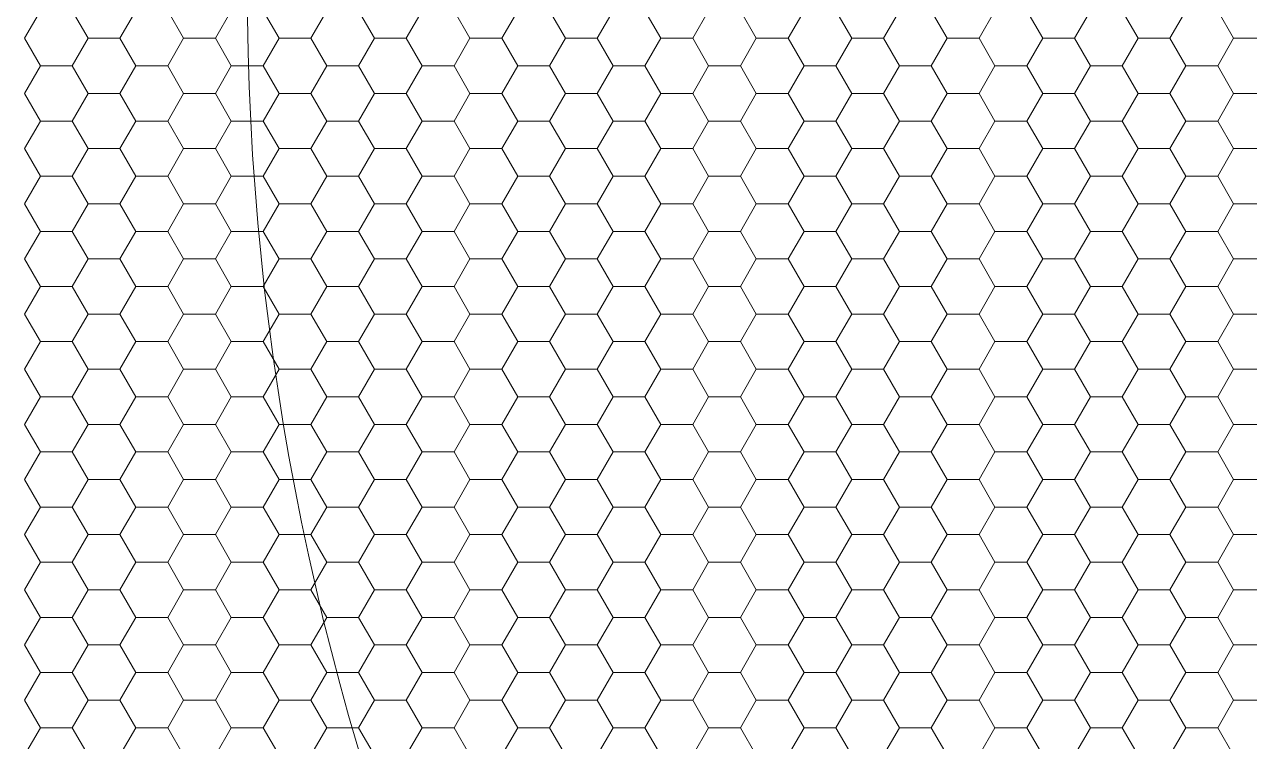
# Model space of a CAD drawing. Header units: inches. Extents: x 59 to 241, y -1 to 185.
# Drawn here: x 59 to 97.5, y 62.79 to 85.3 of the extents above; entities that cross this region are included whole.
import ezdxf

# ---------------------------------------------------------------- set-up
doc = ezdxf.new("R2010")
doc.units = ezdxf.units.IN
doc.header["$MEASUREMENT"] = 0
doc.layers.get('0').update_dxf_attribs({"lineweight": 0})

msp = doc.modelspace()

# ---------------------------------------------------------------- linework, layer by layer
at = {"color": 251, "linetype": 'Continuous', "lineweight": 0, "flags": 128}
for points in [[(62, 86.602), (61, 86.602), (60.5, 85.736), (61, 84.87), (62, 84.87), (62.5, 85.736)], [(65, 86.602), (64, 86.602), (63.5, 85.736), (64, 84.87), (65, 84.87), (65.5, 85.736)], [(68, 86.602), (67, 86.602), (66.5, 85.736), (67, 84.87), (68, 84.87), (68.5, 85.736)], [(71, 86.602), (70, 86.602), (69.5, 85.736), (70, 84.87), (71, 84.87), (71.5, 85.736)], [(74, 86.602), (73, 86.602), (72.5, 85.736), (73, 84.87), (74, 84.87), (74.5, 85.736)], [(77, 86.602), (76, 86.602), (75.5, 85.736), (76, 84.87), (77, 84.87), (77.5, 85.736)], [(80, 86.602), (79, 86.602), (78.5, 85.736), (79, 84.87), (80, 84.87), (80.5, 85.736)], [(83, 86.602), (82, 86.602), (81.5, 85.736), (82, 84.87), (83, 84.87), (83.5, 85.736)], [(86, 86.602), (85, 86.602), (84.5, 85.736), (85, 84.87), (86, 84.87), (86.5, 85.736)], [(89, 86.602), (88, 86.602), (87.5, 85.736), (88, 84.87), (89, 84.87), (89.5, 85.736)], [(92, 86.602), (91, 86.602), (90.5, 85.736), (91, 84.87), (92, 84.87), (92.5, 85.736)], [(95, 86.602), (94, 86.602), (93.5, 85.736), (94, 84.87), (95, 84.87), (95.5, 85.736)], [(98, 86.602), (97, 86.602), (96.5, 85.736), (97, 84.87), (98, 84.87), (98.5, 85.736)], [(60.5, 85.736), (59.5, 85.736), (59, 84.87), (59.5, 84.004), (60.5, 84.004), (61, 84.87)], [(63.5, 85.736), (62.5, 85.736), (62, 84.87), (62.5, 84.004), (63.5, 84.004), (64, 84.87)], [(66.5, 85.736), (65.5, 85.736), (65, 84.87), (65.5, 84.004), (66.5, 84.004), (67, 84.87)], [(69.5, 85.736), (68.5, 85.736), (68, 84.87), (68.5, 84.004), (69.5, 84.004), (70, 84.87)], [(72.5, 85.736), (71.5, 85.736), (71, 84.87), (71.5, 84.004), (72.5, 84.004), (73, 84.87)], [(75.5, 85.736), (74.5, 85.736), (74, 84.87), (74.5, 84.004), (75.5, 84.004), (76, 84.87)], [(78.5, 85.736), (77.5, 85.736), (77, 84.87), (77.5, 84.004), (78.5, 84.004), (79, 84.87)], [(81.5, 85.736), (80.5, 85.736), (80, 84.87), (80.5, 84.004), (81.5, 84.004), (82, 84.87)], [(84.5, 85.736), (83.5, 85.736), (83, 84.87), (83.5, 84.004), (84.5, 84.004), (85, 84.87)], [(87.5, 85.736), (86.5, 85.736), (86, 84.87), (86.5, 84.004), (87.5, 84.004), (88, 84.87)], [(90.5, 85.736), (89.5, 85.736), (89, 84.87), (89.5, 84.004), (90.5, 84.004), (91, 84.87)], [(93.5, 85.736), (92.5, 85.736), (92, 84.87), (92.5, 84.004), (93.5, 84.004), (94, 84.87)], [(96.5, 85.736), (95.5, 85.736), (95, 84.87), (95.5, 84.004), (96.5, 84.004), (97, 84.87)], [(62, 84.87), (61, 84.87), (60.5, 84.004), (61, 83.138), (62, 83.138), (62.5, 84.004)], [(65, 84.87), (64, 84.87), (63.5, 84.004), (64, 83.138), (65, 83.138), (65.5, 84.004)], [(68, 84.87), (67, 84.87), (66.5, 84.004), (67, 83.138), (68, 83.138), (68.5, 84.004)], [(71, 84.87), (70, 84.87), (69.5, 84.004), (70, 83.138), (71, 83.138), (71.5, 84.004)], [(74, 84.87), (73, 84.87), (72.5, 84.004), (73, 83.138), (74, 83.138), (74.5, 84.004)], [(77, 84.87), (76, 84.87), (75.5, 84.004), (76, 83.138), (77, 83.138), (77.5, 84.004)], [(80, 84.87), (79, 84.87), (78.5, 84.004), (79, 83.138), (80, 83.138), (80.5, 84.004)], [(83, 84.87), (82, 84.87), (81.5, 84.004), (82, 83.138), (83, 83.138), (83.5, 84.004)], [(86, 84.87), (85, 84.87), (84.5, 84.004), (85, 83.138), (86, 83.138), (86.5, 84.004)], [(89, 84.87), (88, 84.87), (87.5, 84.004), (88, 83.138), (89, 83.138), (89.5, 84.004)], [(92, 84.87), (91, 84.87), (90.5, 84.004), (91, 83.138), (92, 83.138), (92.5, 84.004)], [(95, 84.87), (94, 84.87), (93.5, 84.004), (94, 83.138), (95, 83.138), (95.5, 84.004)], [(98, 84.87), (97, 84.87), (96.5, 84.004), (97, 83.138), (98, 83.138), (98.5, 84.004)], [(60.5, 84.004), (59.5, 84.004), (59, 83.138), (59.5, 82.272), (60.5, 82.272), (61, 83.138)], [(63.5, 84.004), (62.5, 84.004), (62, 83.138), (62.5, 82.272), (63.5, 82.272), (64, 83.138)], [(66.5, 84.004), (65.5, 84.004), (65, 83.138), (65.5, 82.272), (66.5, 82.272), (67, 83.138)], [(69.5, 84.004), (68.5, 84.004), (68, 83.138), (68.5, 82.272), (69.5, 82.272), (70, 83.138)], [(72.5, 84.004), (71.5, 84.004), (71, 83.138), (71.5, 82.272), (72.5, 82.272), (73, 83.138)], [(75.5, 84.004), (74.5, 84.004), (74, 83.138), (74.5, 82.272), (75.5, 82.272), (76, 83.138)], [(78.5, 84.004), (77.5, 84.004), (77, 83.138), (77.5, 82.272), (78.5, 82.272), (79, 83.138)], [(81.5, 84.004), (80.5, 84.004), (80, 83.138), (80.5, 82.272), (81.5, 82.272), (82, 83.138)], [(84.5, 84.004), (83.5, 84.004), (83, 83.138), (83.5, 82.272), (84.5, 82.272), (85, 83.138)], [(87.5, 84.004), (86.5, 84.004), (86, 83.138), (86.5, 82.272), (87.5, 82.272), (88, 83.138)], [(90.5, 84.004), (89.5, 84.004), (89, 83.138), (89.5, 82.272), (90.5, 82.272), (91, 83.138)], [(93.5, 84.004), (92.5, 84.004), (92, 83.138), (92.5, 82.272), (93.5, 82.272), (94, 83.138)], [(96.5, 84.004), (95.5, 84.004), (95, 83.138), (95.5, 82.272), (96.5, 82.272), (97, 83.138)], [(62, 83.138), (61, 83.138), (60.5, 82.272), (61, 81.406), (62, 81.406), (62.5, 82.272)], [(65, 83.138), (64, 83.138), (63.5, 82.272), (64, 81.406), (65, 81.406), (65.5, 82.272)], [(68, 83.138), (67, 83.138), (66.5, 82.272), (67, 81.406), (68, 81.406), (68.5, 82.272)], [(71, 83.138), (70, 83.138), (69.5, 82.272), (70, 81.406), (71, 81.406), (71.5, 82.272)], [(74, 83.138), (73, 83.138), (72.5, 82.272), (73, 81.406), (74, 81.406), (74.5, 82.272)], [(77, 83.138), (76, 83.138), (75.5, 82.272), (76, 81.406), (77, 81.406), (77.5, 82.272)], [(80, 83.138), (79, 83.138), (78.5, 82.272), (79, 81.406), (80, 81.406), (80.5, 82.272)], [(83, 83.138), (82, 83.138), (81.5, 82.272), (82, 81.406), (83, 81.406), (83.5, 82.272)], [(86, 83.138), (85, 83.138), (84.5, 82.272), (85, 81.406), (86, 81.406), (86.5, 82.272)], [(89, 83.138), (88, 83.138), (87.5, 82.272), (88, 81.406), (89, 81.406), (89.5, 82.272)], [(92, 83.138), (91, 83.138), (90.5, 82.272), (91, 81.406), (92, 81.406), (92.5, 82.272)], [(95, 83.138), (94, 83.138), (93.5, 82.272), (94, 81.406), (95, 81.406), (95.5, 82.272)], [(98, 83.138), (97, 83.138), (96.5, 82.272), (97, 81.406), (98, 81.406), (98.5, 82.272)], [(60.5, 82.272), (59.5, 82.272), (59, 81.406), (59.5, 80.54), (60.5, 80.54), (61, 81.406)], [(63.5, 82.272), (62.5, 82.272), (62, 81.406), (62.5, 80.54), (63.5, 80.54), (64, 81.406)], [(66.5, 82.272), (65.5, 82.272), (65, 81.406), (65.5, 80.54), (66.5, 80.54), (67, 81.406)], [(69.5, 82.272), (68.5, 82.272), (68, 81.406), (68.5, 80.54), (69.5, 80.54), (70, 81.406)], [(72.5, 82.272), (71.5, 82.272), (71, 81.406), (71.5, 80.54), (72.5, 80.54), (73, 81.406)], [(75.5, 82.272), (74.5, 82.272), (74, 81.406), (74.5, 80.54), (75.5, 80.54), (76, 81.406)], [(78.5, 82.272), (77.5, 82.272), (77, 81.406), (77.5, 80.54), (78.5, 80.54), (79, 81.406)], [(81.5, 82.272), (80.5, 82.272), (80, 81.406), (80.5, 80.54), (81.5, 80.54), (82, 81.406)], [(84.5, 82.272), (83.5, 82.272), (83, 81.406), (83.5, 80.54), (84.5, 80.54), (85, 81.406)], [(87.5, 82.272), (86.5, 82.272), (86, 81.406), (86.5, 80.54), (87.5, 80.54), (88, 81.406)], [(90.5, 82.272), (89.5, 82.272), (89, 81.406), (89.5, 80.54), (90.5, 80.54), (91, 81.406)], [(93.5, 82.272), (92.5, 82.272), (92, 81.406), (92.5, 80.54), (93.5, 80.54), (94, 81.406)], [(96.5, 82.272), (95.5, 82.272), (95, 81.406), (95.5, 80.54), (96.5, 80.54), (97, 81.406)], [(62, 81.406), (61, 81.406), (60.5, 80.54), (61, 79.674), (62, 79.674), (62.5, 80.54)], [(65, 81.406), (64, 81.406), (63.5, 80.54), (64, 79.674), (65, 79.674), (65.5, 80.54)], [(68, 81.406), (67, 81.406), (66.5, 80.54), (67, 79.674), (68, 79.674), (68.5, 80.54)], [(71, 81.406), (70, 81.406), (69.5, 80.54), (70, 79.674), (71, 79.674), (71.5, 80.54)], [(74, 81.406), (73, 81.406), (72.5, 80.54), (73, 79.674), (74, 79.674), (74.5, 80.54)], [(77, 81.406), (76, 81.406), (75.5, 80.54), (76, 79.674), (77, 79.674), (77.5, 80.54)], [(80, 81.406), (79, 81.406), (78.5, 80.54), (79, 79.674), (80, 79.674), (80.5, 80.54)], [(83, 81.406), (82, 81.406), (81.5, 80.54), (82, 79.674), (83, 79.674), (83.5, 80.54)], [(86, 81.406), (85, 81.406), (84.5, 80.54), (85, 79.674), (86, 79.674), (86.5, 80.54)], [(89, 81.406), (88, 81.406), (87.5, 80.54), (88, 79.674), (89, 79.674), (89.5, 80.54)], [(92, 81.406), (91, 81.406), (90.5, 80.54), (91, 79.674), (92, 79.674), (92.5, 80.54)], [(95, 81.406), (94, 81.406), (93.5, 80.54), (94, 79.674), (95, 79.674), (95.5, 80.54)], [(98, 81.406), (97, 81.406), (96.5, 80.54), (97, 79.674), (98, 79.674), (98.5, 80.54)], [(60.5, 80.54), (59.5, 80.54), (59, 79.674), (59.5, 78.808), (60.5, 78.808), (61, 79.674)], [(63.5, 80.54), (62.5, 80.54), (62, 79.674), (62.5, 78.808), (63.5, 78.808), (64, 79.674)], [(66.5, 80.54), (65.5, 80.54), (65, 79.674), (65.5, 78.808), (66.5, 78.808), (67, 79.674)], [(69.5, 80.54), (68.5, 80.54), (68, 79.674), (68.5, 78.808), (69.5, 78.808), (70, 79.674)], [(72.5, 80.54), (71.5, 80.54), (71, 79.674), (71.5, 78.808), (72.5, 78.808), (73, 79.674)], [(75.5, 80.54), (74.5, 80.54), (74, 79.674), (74.5, 78.808), (75.5, 78.808), (76, 79.674)], [(78.5, 80.54), (77.5, 80.54), (77, 79.674), (77.5, 78.808), (78.5, 78.808), (79, 79.674)], [(81.5, 80.54), (80.5, 80.54), (80, 79.674), (80.5, 78.808), (81.5, 78.808), (82, 79.674)], [(84.5, 80.54), (83.5, 80.54), (83, 79.674), (83.5, 78.808), (84.5, 78.808), (85, 79.674)], [(87.5, 80.54), (86.5, 80.54), (86, 79.674), (86.5, 78.808), (87.5, 78.808), (88, 79.674)], [(90.5, 80.54), (89.5, 80.54), (89, 79.674), (89.5, 78.808), (90.5, 78.808), (91, 79.674)], [(93.5, 80.54), (92.5, 80.54), (92, 79.674), (92.5, 78.808), (93.5, 78.808), (94, 79.674)], [(96.5, 80.54), (95.5, 80.54), (95, 79.674), (95.5, 78.808), (96.5, 78.808), (97, 79.674)], [(62, 79.674), (61, 79.674), (60.5, 78.808), (61, 77.942), (62, 77.942), (62.5, 78.808)], [(65, 79.674), (64, 79.674), (63.5, 78.808), (64, 77.942), (65, 77.942), (65.5, 78.808)], [(68, 79.674), (67, 79.674), (66.5, 78.808), (67, 77.942), (68, 77.942), (68.5, 78.808)], [(71, 79.674), (70, 79.674), (69.5, 78.808), (70, 77.942), (71, 77.942), (71.5, 78.808)], [(74, 79.674), (73, 79.674), (72.5, 78.808), (73, 77.942), (74, 77.942), (74.5, 78.808)], [(77, 79.674), (76, 79.674), (75.5, 78.808), (76, 77.942), (77, 77.942), (77.5, 78.808)], [(80, 79.674), (79, 79.674), (78.5, 78.808), (79, 77.942), (80, 77.942), (80.5, 78.808)], [(83, 79.674), (82, 79.674), (81.5, 78.808), (82, 77.942), (83, 77.942), (83.5, 78.808)], [(86, 79.674), (85, 79.674), (84.5, 78.808), (85, 77.942), (86, 77.942), (86.5, 78.808)], [(89, 79.674), (88, 79.674), (87.5, 78.808), (88, 77.942), (89, 77.942), (89.5, 78.808)], [(92, 79.674), (91, 79.674), (90.5, 78.808), (91, 77.942), (92, 77.942), (92.5, 78.808)], [(95, 79.674), (94, 79.674), (93.5, 78.808), (94, 77.942), (95, 77.942), (95.5, 78.808)], [(98, 79.674), (97, 79.674), (96.5, 78.808), (97, 77.942), (98, 77.942), (98.5, 78.808)], [(60.5, 78.808), (59.5, 78.808), (59, 77.942), (59.5, 77.076), (60.5, 77.076), (61, 77.942)], [(63.5, 78.808), (62.5, 78.808), (62, 77.942), (62.5, 77.076), (63.5, 77.076), (64, 77.942)], [(66.5, 78.808), (65.5, 78.808), (65, 77.942), (65.5, 77.076), (66.5, 77.076), (67, 77.942)], [(69.5, 78.808), (68.5, 78.808), (68, 77.942), (68.5, 77.076), (69.5, 77.076), (70, 77.942)], [(72.5, 78.808), (71.5, 78.808), (71, 77.942), (71.5, 77.076), (72.5, 77.076), (73, 77.942)], [(75.5, 78.808), (74.5, 78.808), (74, 77.942), (74.5, 77.076), (75.5, 77.076), (76, 77.942)], [(78.5, 78.808), (77.5, 78.808), (77, 77.942), (77.5, 77.076), (78.5, 77.076), (79, 77.942)], [(81.5, 78.808), (80.5, 78.808), (80, 77.942), (80.5, 77.076), (81.5, 77.076), (82, 77.942)], [(84.5, 78.808), (83.5, 78.808), (83, 77.942), (83.5, 77.076), (84.5, 77.076), (85, 77.942)], [(87.5, 78.808), (86.5, 78.808), (86, 77.942), (86.5, 77.076), (87.5, 77.076), (88, 77.942)], [(90.5, 78.808), (89.5, 78.808), (89, 77.942), (89.5, 77.076), (90.5, 77.076), (91, 77.942)], [(93.5, 78.808), (92.5, 78.808), (92, 77.942), (92.5, 77.076), (93.5, 77.076), (94, 77.942)], [(96.5, 78.808), (95.5, 78.808), (95, 77.942), (95.5, 77.076), (96.5, 77.076), (97, 77.942)], [(62, 77.942), (61, 77.942), (60.5, 77.076), (61, 76.21), (62, 76.21), (62.5, 77.076)], [(65, 77.942), (64, 77.942), (63.5, 77.076), (64, 76.21), (65, 76.21), (65.5, 77.076)], [(68, 77.942), (67, 77.942), (66.5, 77.076), (67, 76.21), (68, 76.21), (68.5, 77.076)], [(71, 77.942), (70, 77.942), (69.5, 77.076), (70, 76.21), (71, 76.21), (71.5, 77.076)], [(74, 77.942), (73, 77.942), (72.5, 77.076), (73, 76.21), (74, 76.21), (74.5, 77.076)], [(77, 77.942), (76, 77.942), (75.5, 77.076), (76, 76.21), (77, 76.21), (77.5, 77.076)], [(80, 77.942), (79, 77.942), (78.5, 77.076), (79, 76.21), (80, 76.21), (80.5, 77.076)], [(83, 77.942), (82, 77.942), (81.5, 77.076), (82, 76.21), (83, 76.21), (83.5, 77.076)], [(86, 77.942), (85, 77.942), (84.5, 77.076), (85, 76.21), (86, 76.21), (86.5, 77.076)], [(89, 77.942), (88, 77.942), (87.5, 77.076), (88, 76.21), (89, 76.21), (89.5, 77.076)], [(92, 77.942), (91, 77.942), (90.5, 77.076), (91, 76.21), (92, 76.21), (92.5, 77.076)], [(95, 77.942), (94, 77.942), (93.5, 77.076), (94, 76.21), (95, 76.21), (95.5, 77.076)], [(98, 77.942), (97, 77.942), (96.5, 77.076), (97, 76.21), (98, 76.21), (98.5, 77.076)], [(60.5, 77.076), (59.5, 77.076), (59, 76.21), (59.5, 75.344), (60.5, 75.344), (61, 76.21)], [(63.5, 77.076), (62.5, 77.076), (62, 76.21), (62.5, 75.344), (63.5, 75.344), (64, 76.21)], [(66.5, 77.076), (65.5, 77.076), (65, 76.21), (65.5, 75.344), (66.5, 75.344), (67, 76.21)], [(69.5, 77.076), (68.5, 77.076), (68, 76.21), (68.5, 75.344), (69.5, 75.344), (70, 76.21)], [(72.5, 77.076), (71.5, 77.076), (71, 76.21), (71.5, 75.344), (72.5, 75.344), (73, 76.21)], [(75.5, 77.076), (74.5, 77.076), (74, 76.21), (74.5, 75.344), (75.5, 75.344), (76, 76.21)], [(78.5, 77.076), (77.5, 77.076), (77, 76.21), (77.5, 75.344), (78.5, 75.344), (79, 76.21)], [(81.5, 77.076), (80.5, 77.076), (80, 76.21), (80.5, 75.344), (81.5, 75.344), (82, 76.21)], [(84.5, 77.076), (83.5, 77.076), (83, 76.21), (83.5, 75.344), (84.5, 75.344), (85, 76.21)], [(87.5, 77.076), (86.5, 77.076), (86, 76.21), (86.5, 75.344), (87.5, 75.344), (88, 76.21)], [(90.5, 77.076), (89.5, 77.076), (89, 76.21), (89.5, 75.344), (90.5, 75.344), (91, 76.21)], [(93.5, 77.076), (92.5, 77.076), (92, 76.21), (92.5, 75.344), (93.5, 75.344), (94, 76.21)], [(96.5, 77.076), (95.5, 77.076), (95, 76.21), (95.5, 75.344), (96.5, 75.344), (97, 76.21)], [(62, 76.21), (61, 76.21), (60.5, 75.344), (61, 74.478), (62, 74.478), (62.5, 75.344)], [(65, 76.21), (64, 76.21), (63.5, 75.344), (64, 74.478), (65, 74.478), (65.5, 75.344)], [(68, 76.21), (67, 76.21), (66.5, 75.344), (67, 74.478), (68, 74.478), (68.5, 75.344)], [(71, 76.21), (70, 76.21), (69.5, 75.344), (70, 74.478), (71, 74.478), (71.5, 75.344)], [(74, 76.21), (73, 76.21), (72.5, 75.344), (73, 74.478), (74, 74.478), (74.5, 75.344)], [(77, 76.21), (76, 76.21), (75.5, 75.344), (76, 74.478), (77, 74.478), (77.5, 75.344)], [(80, 76.21), (79, 76.21), (78.5, 75.344), (79, 74.478), (80, 74.478), (80.5, 75.344)], [(83, 76.21), (82, 76.21), (81.5, 75.344), (82, 74.478), (83, 74.478), (83.5, 75.344)], [(86, 76.21), (85, 76.21), (84.5, 75.344), (85, 74.478), (86, 74.478), (86.5, 75.344)], [(89, 76.21), (88, 76.21), (87.5, 75.344), (88, 74.478), (89, 74.478), (89.5, 75.344)], [(92, 76.21), (91, 76.21), (90.5, 75.344), (91, 74.478), (92, 74.478), (92.5, 75.344)], [(95, 76.21), (94, 76.21), (93.5, 75.344), (94, 74.478), (95, 74.478), (95.5, 75.344)], [(98, 76.21), (97, 76.21), (96.5, 75.344), (97, 74.478), (98, 74.478), (98.5, 75.344)], [(60.5, 75.344), (59.5, 75.344), (59, 74.478), (59.5, 73.612), (60.5, 73.612), (61, 74.478)], [(63.5, 75.344), (62.5, 75.344), (62, 74.478), (62.5, 73.612), (63.5, 73.612), (64, 74.478)], [(66.5, 75.344), (65.5, 75.344), (65, 74.478), (65.5, 73.612), (66.5, 73.612), (67, 74.478)], [(69.5, 75.344), (68.5, 75.344), (68, 74.478), (68.5, 73.612), (69.5, 73.612), (70, 74.478)], [(72.5, 75.344), (71.5, 75.344), (71, 74.478), (71.5, 73.612), (72.5, 73.612), (73, 74.478)], [(75.5, 75.344), (74.5, 75.344), (74, 74.478), (74.5, 73.612), (75.5, 73.612), (76, 74.478)], [(78.5, 75.344), (77.5, 75.344), (77, 74.478), (77.5, 73.612), (78.5, 73.612), (79, 74.478)], [(81.5, 75.344), (80.5, 75.344), (80, 74.478), (80.5, 73.612), (81.5, 73.612), (82, 74.478)], [(84.5, 75.344), (83.5, 75.344), (83, 74.478), (83.5, 73.612), (84.5, 73.612), (85, 74.478)], [(87.5, 75.344), (86.5, 75.344), (86, 74.478), (86.5, 73.612), (87.5, 73.612), (88, 74.478)], [(90.5, 75.344), (89.5, 75.344), (89, 74.478), (89.5, 73.612), (90.5, 73.612), (91, 74.478)], [(93.5, 75.344), (92.5, 75.344), (92, 74.478), (92.5, 73.612), (93.5, 73.612), (94, 74.478)], [(96.5, 75.344), (95.5, 75.344), (95, 74.478), (95.5, 73.612), (96.5, 73.612), (97, 74.478)], [(62, 74.478), (61, 74.478), (60.5, 73.612), (61, 72.746), (62, 72.746), (62.5, 73.612)], [(65, 74.478), (64, 74.478), (63.5, 73.612), (64, 72.746), (65, 72.746), (65.5, 73.612)], [(68, 74.478), (67, 74.478), (66.5, 73.612), (67, 72.746), (68, 72.746), (68.5, 73.612)], [(71, 74.478), (70, 74.478), (69.5, 73.612), (70, 72.746), (71, 72.746), (71.5, 73.612)], [(74, 74.478), (73, 74.478), (72.5, 73.612), (73, 72.746), (74, 72.746), (74.5, 73.612)], [(77, 74.478), (76, 74.478), (75.5, 73.612), (76, 72.746), (77, 72.746), (77.5, 73.612)], [(80, 74.478), (79, 74.478), (78.5, 73.612), (79, 72.746), (80, 72.746), (80.5, 73.612)], [(83, 74.478), (82, 74.478), (81.5, 73.612), (82, 72.746), (83, 72.746), (83.5, 73.612)], [(86, 74.478), (85, 74.478), (84.5, 73.612), (85, 72.746), (86, 72.746), (86.5, 73.612)], [(89, 74.478), (88, 74.478), (87.5, 73.612), (88, 72.746), (89, 72.746), (89.5, 73.612)], [(92, 74.478), (91, 74.478), (90.5, 73.612), (91, 72.746), (92, 72.746), (92.5, 73.612)], [(95, 74.478), (94, 74.478), (93.5, 73.612), (94, 72.746), (95, 72.746), (95.5, 73.612)], [(98, 74.478), (97, 74.478), (96.5, 73.612), (97, 72.746), (98, 72.746), (98.5, 73.612)], [(60.5, 73.612), (59.5, 73.612), (59, 72.746), (59.5, 71.88), (60.5, 71.88), (61, 72.746)], [(63.5, 73.612), (62.5, 73.612), (62, 72.746), (62.5, 71.88), (63.5, 71.88), (64, 72.746)], [(66.5, 73.612), (65.5, 73.612), (65, 72.746), (65.5, 71.88), (66.5, 71.88), (67, 72.746)], [(69.5, 73.612), (68.5, 73.612), (68, 72.746), (68.5, 71.88), (69.5, 71.88), (70, 72.746)], [(72.5, 73.612), (71.5, 73.612), (71, 72.746), (71.5, 71.88), (72.5, 71.88), (73, 72.746)], [(75.5, 73.612), (74.5, 73.612), (74, 72.746), (74.5, 71.88), (75.5, 71.88), (76, 72.746)], [(78.5, 73.612), (77.5, 73.612), (77, 72.746), (77.5, 71.88), (78.5, 71.88), (79, 72.746)], [(81.5, 73.612), (80.5, 73.612), (80, 72.746), (80.5, 71.88), (81.5, 71.88), (82, 72.746)], [(84.5, 73.612), (83.5, 73.612), (83, 72.746), (83.5, 71.88), (84.5, 71.88), (85, 72.746)], [(87.5, 73.612), (86.5, 73.612), (86, 72.746), (86.5, 71.88), (87.5, 71.88), (88, 72.746)], [(90.5, 73.612), (89.5, 73.612), (89, 72.746), (89.5, 71.88), (90.5, 71.88), (91, 72.746)], [(93.5, 73.612), (92.5, 73.612), (92, 72.746), (92.5, 71.88), (93.5, 71.88), (94, 72.746)], [(96.5, 73.612), (95.5, 73.612), (95, 72.746), (95.5, 71.88), (96.5, 71.88), (97, 72.746)], [(62, 72.746), (61, 72.746), (60.5, 71.88), (61, 71.014), (62, 71.014), (62.5, 71.88)], [(65, 72.746), (64, 72.746), (63.5, 71.88), (64, 71.014), (65, 71.014), (65.5, 71.88)], [(68, 72.746), (67, 72.746), (66.5, 71.88), (67, 71.014), (68, 71.014), (68.5, 71.88)], [(71, 72.746), (70, 72.746), (69.5, 71.88), (70, 71.014), (71, 71.014), (71.5, 71.88)], [(74, 72.746), (73, 72.746), (72.5, 71.88), (73, 71.014), (74, 71.014), (74.5, 71.88)], [(77, 72.746), (76, 72.746), (75.5, 71.88), (76, 71.014), (77, 71.014), (77.5, 71.88)], [(80, 72.746), (79, 72.746), (78.5, 71.88), (79, 71.014), (80, 71.014), (80.5, 71.88)], [(83, 72.746), (82, 72.746), (81.5, 71.88), (82, 71.014), (83, 71.014), (83.5, 71.88)], [(86, 72.746), (85, 72.746), (84.5, 71.88), (85, 71.014), (86, 71.014), (86.5, 71.88)], [(89, 72.746), (88, 72.746), (87.5, 71.88), (88, 71.014), (89, 71.014), (89.5, 71.88)], [(92, 72.746), (91, 72.746), (90.5, 71.88), (91, 71.014), (92, 71.014), (92.5, 71.88)], [(95, 72.746), (94, 72.746), (93.5, 71.88), (94, 71.014), (95, 71.014), (95.5, 71.88)], [(98, 72.746), (97, 72.746), (96.5, 71.88), (97, 71.014), (98, 71.014), (98.5, 71.88)], [(60.5, 71.88), (59.5, 71.88), (59, 71.014), (59.5, 70.148), (60.5, 70.148), (61, 71.014)], [(63.5, 71.88), (62.5, 71.88), (62, 71.014), (62.5, 70.148), (63.5, 70.148), (64, 71.014)], [(66.5, 71.88), (65.5, 71.88), (65, 71.014), (65.5, 70.148), (66.5, 70.148), (67, 71.014)], [(69.5, 71.88), (68.5, 71.88), (68, 71.014), (68.5, 70.148), (69.5, 70.148), (70, 71.014)], [(72.5, 71.88), (71.5, 71.88), (71, 71.014), (71.5, 70.148), (72.5, 70.148), (73, 71.014)], [(75.5, 71.88), (74.5, 71.88), (74, 71.014), (74.5, 70.148), (75.5, 70.148), (76, 71.014)], [(78.5, 71.88), (77.5, 71.88), (77, 71.014), (77.5, 70.148), (78.5, 70.148), (79, 71.014)], [(81.5, 71.88), (80.5, 71.88), (80, 71.014), (80.5, 70.148), (81.5, 70.148), (82, 71.014)], [(84.5, 71.88), (83.5, 71.88), (83, 71.014), (83.5, 70.148), (84.5, 70.148), (85, 71.014)], [(87.5, 71.88), (86.5, 71.88), (86, 71.014), (86.5, 70.148), (87.5, 70.148), (88, 71.014)], [(90.5, 71.88), (89.5, 71.88), (89, 71.014), (89.5, 70.148), (90.5, 70.148), (91, 71.014)], [(93.5, 71.88), (92.5, 71.88), (92, 71.014), (92.5, 70.148), (93.5, 70.148), (94, 71.014)], [(96.5, 71.88), (95.5, 71.88), (95, 71.014), (95.5, 70.148), (96.5, 70.148), (97, 71.014)], [(62, 71.014), (61, 71.014), (60.5, 70.148), (61, 69.282), (62, 69.282), (62.5, 70.148)], [(65, 71.014), (64, 71.014), (63.5, 70.148), (64, 69.282), (65, 69.282), (65.5, 70.148)], [(68, 71.014), (67, 71.014), (66.5, 70.148), (67, 69.282), (68, 69.282), (68.5, 70.148)], [(71, 71.014), (70, 71.014), (69.5, 70.148), (70, 69.282), (71, 69.282), (71.5, 70.148)], [(74, 71.014), (73, 71.014), (72.5, 70.148), (73, 69.282), (74, 69.282), (74.5, 70.148)], [(77, 71.014), (76, 71.014), (75.5, 70.148), (76, 69.282), (77, 69.282), (77.5, 70.148)], [(80, 71.014), (79, 71.014), (78.5, 70.148), (79, 69.282), (80, 69.282), (80.5, 70.148)], [(83, 71.014), (82, 71.014), (81.5, 70.148), (82, 69.282), (83, 69.282), (83.5, 70.148)], [(86, 71.014), (85, 71.014), (84.5, 70.148), (85, 69.282), (86, 69.282), (86.5, 70.148)], [(89, 71.014), (88, 71.014), (87.5, 70.148), (88, 69.282), (89, 69.282), (89.5, 70.148)], [(92, 71.014), (91, 71.014), (90.5, 70.148), (91, 69.282), (92, 69.282), (92.5, 70.148)], [(95, 71.014), (94, 71.014), (93.5, 70.148), (94, 69.282), (95, 69.282), (95.5, 70.148)], [(98, 71.014), (97, 71.014), (96.5, 70.148), (97, 69.282), (98, 69.282), (98.5, 70.148)], [(60.5, 70.148), (59.5, 70.148), (59, 69.282), (59.5, 68.416), (60.5, 68.416), (61, 69.282)], [(63.5, 70.148), (62.5, 70.148), (62, 69.282), (62.5, 68.416), (63.5, 68.416), (64, 69.282)], [(66.5, 70.148), (65.5, 70.148), (65, 69.282), (65.5, 68.416), (66.5, 68.416), (67, 69.282)], [(69.5, 70.148), (68.5, 70.148), (68, 69.282), (68.5, 68.416), (69.5, 68.416), (70, 69.282)], [(72.5, 70.148), (71.5, 70.148), (71, 69.282), (71.5, 68.416), (72.5, 68.416), (73, 69.282)], [(75.5, 70.148), (74.5, 70.148), (74, 69.282), (74.5, 68.416), (75.5, 68.416), (76, 69.282)], [(78.5, 70.148), (77.5, 70.148), (77, 69.282), (77.5, 68.416), (78.5, 68.416), (79, 69.282)], [(81.5, 70.148), (80.5, 70.148), (80, 69.282), (80.5, 68.416), (81.5, 68.416), (82, 69.282)], [(84.5, 70.148), (83.5, 70.148), (83, 69.282), (83.5, 68.416), (84.5, 68.416), (85, 69.282)], [(87.5, 70.148), (86.5, 70.148), (86, 69.282), (86.5, 68.416), (87.5, 68.416), (88, 69.282)], [(90.5, 70.148), (89.5, 70.148), (89, 69.282), (89.5, 68.416), (90.5, 68.416), (91, 69.282)], [(93.5, 70.148), (92.5, 70.148), (92, 69.282), (92.5, 68.416), (93.5, 68.416), (94, 69.282)], [(96.5, 70.148), (95.5, 70.148), (95, 69.282), (95.5, 68.416), (96.5, 68.416), (97, 69.282)], [(62, 69.282), (61, 69.282), (60.5, 68.416), (61, 67.55), (62, 67.55), (62.5, 68.416)], [(65, 69.282), (64, 69.282), (63.5, 68.416), (64, 67.55), (65, 67.55), (65.5, 68.416)], [(68, 69.282), (67, 69.282), (66.5, 68.416), (67, 67.55), (68, 67.55), (68.5, 68.416)], [(71, 69.282), (70, 69.282), (69.5, 68.416), (70, 67.55), (71, 67.55), (71.5, 68.416)], [(74, 69.282), (73, 69.282), (72.5, 68.416), (73, 67.55), (74, 67.55), (74.5, 68.416)], [(77, 69.282), (76, 69.282), (75.5, 68.416), (76, 67.55), (77, 67.55), (77.5, 68.416)], [(80, 69.282), (79, 69.282), (78.5, 68.416), (79, 67.55), (80, 67.55), (80.5, 68.416)], [(83, 69.282), (82, 69.282), (81.5, 68.416), (82, 67.55), (83, 67.55), (83.5, 68.416)], [(86, 69.282), (85, 69.282), (84.5, 68.416), (85, 67.55), (86, 67.55), (86.5, 68.416)], [(89, 69.282), (88, 69.282), (87.5, 68.416), (88, 67.55), (89, 67.55), (89.5, 68.416)], [(92, 69.282), (91, 69.282), (90.5, 68.416), (91, 67.55), (92, 67.55), (92.5, 68.416)], [(95, 69.282), (94, 69.282), (93.5, 68.416), (94, 67.55), (95, 67.55), (95.5, 68.416)], [(98, 69.282), (97, 69.282), (96.5, 68.416), (97, 67.55), (98, 67.55), (98.5, 68.416)], [(60.5, 68.416), (59.5, 68.416), (59, 67.55), (59.5, 66.684), (60.5, 66.684), (61, 67.55)], [(63.5, 68.416), (62.5, 68.416), (62, 67.55), (62.5, 66.684), (63.5, 66.684), (64, 67.55)], [(66.5, 68.416), (65.5, 68.416), (65, 67.55), (65.5, 66.684), (66.5, 66.684), (67, 67.55)], [(69.5, 68.416), (68.5, 68.416), (68, 67.55), (68.5, 66.684), (69.5, 66.684), (70, 67.55)], [(72.5, 68.416), (71.5, 68.416), (71, 67.55), (71.5, 66.684), (72.5, 66.684), (73, 67.55)], [(75.5, 68.416), (74.5, 68.416), (74, 67.55), (74.5, 66.684), (75.5, 66.684), (76, 67.55)], [(78.5, 68.416), (77.5, 68.416), (77, 67.55), (77.5, 66.684), (78.5, 66.684), (79, 67.55)], [(81.5, 68.416), (80.5, 68.416), (80, 67.55), (80.5, 66.684), (81.5, 66.684), (82, 67.55)], [(84.5, 68.416), (83.5, 68.416), (83, 67.55), (83.5, 66.684), (84.5, 66.684), (85, 67.55)], [(87.5, 68.416), (86.5, 68.416), (86, 67.55), (86.5, 66.684), (87.5, 66.684), (88, 67.55)], [(90.5, 68.416), (89.5, 68.416), (89, 67.55), (89.5, 66.684), (90.5, 66.684), (91, 67.55)], [(93.5, 68.416), (92.5, 68.416), (92, 67.55), (92.5, 66.684), (93.5, 66.684), (94, 67.55)], [(96.5, 68.416), (95.5, 68.416), (95, 67.55), (95.5, 66.684), (96.5, 66.684), (97, 67.55)], [(62, 67.55), (61, 67.55), (60.5, 66.684), (61, 65.818), (62, 65.818), (62.5, 66.684)], [(65, 67.55), (64, 67.55), (63.5, 66.684), (64, 65.818), (65, 65.818), (65.5, 66.684)], [(68, 67.55), (67, 67.55), (66.5, 66.684), (67, 65.818), (68, 65.818), (68.5, 66.684)], [(71, 67.55), (70, 67.55), (69.5, 66.684), (70, 65.818), (71, 65.818), (71.5, 66.684)], [(74, 67.55), (73, 67.55), (72.5, 66.684), (73, 65.818), (74, 65.818), (74.5, 66.684)], [(77, 67.55), (76, 67.55), (75.5, 66.684), (76, 65.818), (77, 65.818), (77.5, 66.684)], [(80, 67.55), (79, 67.55), (78.5, 66.684), (79, 65.818), (80, 65.818), (80.5, 66.684)], [(83, 67.55), (82, 67.55), (81.5, 66.684), (82, 65.818), (83, 65.818), (83.5, 66.684)], [(86, 67.55), (85, 67.55), (84.5, 66.684), (85, 65.818), (86, 65.818), (86.5, 66.684)], [(89, 67.55), (88, 67.55), (87.5, 66.684), (88, 65.818), (89, 65.818), (89.5, 66.684)], [(92, 67.55), (91, 67.55), (90.5, 66.684), (91, 65.818), (92, 65.818), (92.5, 66.684)], [(95, 67.55), (94, 67.55), (93.5, 66.684), (94, 65.818), (95, 65.818), (95.5, 66.684)], [(98, 67.55), (97, 67.55), (96.5, 66.684), (97, 65.818), (98, 65.818), (98.5, 66.684)], [(60.5, 66.684), (59.5, 66.684), (59, 65.818), (59.5, 64.952), (60.5, 64.952), (61, 65.818)], [(63.5, 66.684), (62.5, 66.684), (62, 65.818), (62.5, 64.952), (63.5, 64.952), (64, 65.818)], [(66.5, 66.684), (65.5, 66.684), (65, 65.818), (65.5, 64.952), (66.5, 64.952), (67, 65.818)], [(69.5, 66.684), (68.5, 66.684), (68, 65.818), (68.5, 64.952), (69.5, 64.952), (70, 65.818)], [(72.5, 66.684), (71.5, 66.684), (71, 65.818), (71.5, 64.952), (72.5, 64.952), (73, 65.818)], [(75.5, 66.684), (74.5, 66.684), (74, 65.818), (74.5, 64.952), (75.5, 64.952), (76, 65.818)], [(78.5, 66.684), (77.5, 66.684), (77, 65.818), (77.5, 64.952), (78.5, 64.952), (79, 65.818)], [(81.5, 66.684), (80.5, 66.684), (80, 65.818), (80.5, 64.952), (81.5, 64.952), (82, 65.818)], [(84.5, 66.684), (83.5, 66.684), (83, 65.818), (83.5, 64.952), (84.5, 64.952), (85, 65.818)], [(87.5, 66.684), (86.5, 66.684), (86, 65.818), (86.5, 64.952), (87.5, 64.952), (88, 65.818)], [(90.5, 66.684), (89.5, 66.684), (89, 65.818), (89.5, 64.952), (90.5, 64.952), (91, 65.818)], [(93.5, 66.684), (92.5, 66.684), (92, 65.818), (92.5, 64.952), (93.5, 64.952), (94, 65.818)], [(96.5, 66.684), (95.5, 66.684), (95, 65.818), (95.5, 64.952), (96.5, 64.952), (97, 65.818)], [(62, 65.818), (61, 65.818), (60.5, 64.952), (61, 64.086), (62, 64.086), (62.5, 64.952)], [(65, 65.818), (64, 65.818), (63.5, 64.952), (64, 64.086), (65, 64.086), (65.5, 64.952)], [(68, 65.818), (67, 65.818), (66.5, 64.952), (67, 64.086), (68, 64.086), (68.5, 64.952)], [(71, 65.818), (70, 65.818), (69.5, 64.952), (70, 64.086), (71, 64.086), (71.5, 64.952)], [(74, 65.818), (73, 65.818), (72.5, 64.952), (73, 64.086), (74, 64.086), (74.5, 64.952)], [(77, 65.818), (76, 65.818), (75.5, 64.952), (76, 64.086), (77, 64.086), (77.5, 64.952)], [(80, 65.818), (79, 65.818), (78.5, 64.952), (79, 64.086), (80, 64.086), (80.5, 64.952)], [(83, 65.818), (82, 65.818), (81.5, 64.952), (82, 64.086), (83, 64.086), (83.5, 64.952)], [(86, 65.818), (85, 65.818), (84.5, 64.952), (85, 64.086), (86, 64.086), (86.5, 64.952)], [(89, 65.818), (88, 65.818), (87.5, 64.952), (88, 64.086), (89, 64.086), (89.5, 64.952)], [(92, 65.818), (91, 65.818), (90.5, 64.952), (91, 64.086), (92, 64.086), (92.5, 64.952)], [(95, 65.818), (94, 65.818), (93.5, 64.952), (94, 64.086), (95, 64.086), (95.5, 64.952)], [(98, 65.818), (97, 65.818), (96.5, 64.952), (97, 64.086), (98, 64.086), (98.5, 64.952)], [(60.5, 64.952), (59.5, 64.952), (59, 64.086), (59.5, 63.22), (60.5, 63.22), (61, 64.086)], [(63.5, 64.952), (62.5, 64.952), (62, 64.086), (62.5, 63.22), (63.5, 63.22), (64, 64.086)], [(66.5, 64.952), (65.5, 64.952), (65, 64.086), (65.5, 63.22), (66.5, 63.22), (67, 64.086)], [(69.5, 64.952), (68.5, 64.952), (68, 64.086), (68.5, 63.22), (69.5, 63.22), (70, 64.086)], [(72.5, 64.952), (71.5, 64.952), (71, 64.086), (71.5, 63.22), (72.5, 63.22), (73, 64.086)], [(75.5, 64.952), (74.5, 64.952), (74, 64.086), (74.5, 63.22), (75.5, 63.22), (76, 64.086)], [(78.5, 64.952), (77.5, 64.952), (77, 64.086), (77.5, 63.22), (78.5, 63.22), (79, 64.086)], [(81.5, 64.952), (80.5, 64.952), (80, 64.086), (80.5, 63.22), (81.5, 63.22), (82, 64.086)], [(84.5, 64.952), (83.5, 64.952), (83, 64.086), (83.5, 63.22), (84.5, 63.22), (85, 64.086)], [(87.5, 64.952), (86.5, 64.952), (86, 64.086), (86.5, 63.22), (87.5, 63.22), (88, 64.086)], [(90.5, 64.952), (89.5, 64.952), (89, 64.086), (89.5, 63.22), (90.5, 63.22), (91, 64.086)], [(93.5, 64.952), (92.5, 64.952), (92, 64.086), (92.5, 63.22), (93.5, 63.22), (94, 64.086)], [(96.5, 64.952), (95.5, 64.952), (95, 64.086), (95.5, 63.22), (96.5, 63.22), (97, 64.086)], [(62, 64.086), (61, 64.086), (60.5, 63.22), (61, 62.354), (62, 62.354), (62.5, 63.22)], [(65, 64.086), (64, 64.086), (63.5, 63.22), (64, 62.354), (65, 62.354), (65.5, 63.22)], [(68, 64.086), (67, 64.086), (66.5, 63.22), (67, 62.354), (68, 62.354), (68.5, 63.22)], [(71, 64.086), (70, 64.086), (69.5, 63.22), (70, 62.354), (71, 62.354), (71.5, 63.22)], [(74, 64.086), (73, 64.086), (72.5, 63.22), (73, 62.354), (74, 62.354), (74.5, 63.22)], [(77, 64.086), (76, 64.086), (75.5, 63.22), (76, 62.354), (77, 62.354), (77.5, 63.22)], [(80, 64.086), (79, 64.086), (78.5, 63.22), (79, 62.354), (80, 62.354), (80.5, 63.22)], [(83, 64.086), (82, 64.086), (81.5, 63.22), (82, 62.354), (83, 62.354), (83.5, 63.22)], [(86, 64.086), (85, 64.086), (84.5, 63.22), (85, 62.354), (86, 62.354), (86.5, 63.22)], [(89, 64.086), (88, 64.086), (87.5, 63.22), (88, 62.354), (89, 62.354), (89.5, 63.22)], [(92, 64.086), (91, 64.086), (90.5, 63.22), (91, 62.354), (92, 62.354), (92.5, 63.22)], [(95, 64.086), (94, 64.086), (93.5, 63.22), (94, 62.354), (95, 62.354), (95.5, 63.22)], [(98, 64.086), (97, 64.086), (96.5, 63.22), (97, 62.354), (98, 62.354), (98.5, 63.22)], [(60.5, 63.22), (59.5, 63.22), (59, 62.354), (59.5, 61.488), (60.5, 61.488), (61, 62.354)], [(63.5, 63.22), (62.5, 63.22), (62, 62.354), (62.5, 61.488), (63.5, 61.488), (64, 62.354)], [(66.5, 63.22), (65.5, 63.22), (65, 62.354), (65.5, 61.488), (66.5, 61.488), (67, 62.354)], [(69.5, 63.22), (68.5, 63.22), (68, 62.354), (68.5, 61.488), (69.5, 61.488), (70, 62.354)], [(72.5, 63.22), (71.5, 63.22), (71, 62.354), (71.5, 61.488), (72.5, 61.488), (73, 62.354)], [(75.5, 63.22), (74.5, 63.22), (74, 62.354), (74.5, 61.488), (75.5, 61.488), (76, 62.354)], [(78.5, 63.22), (77.5, 63.22), (77, 62.354), (77.5, 61.488), (78.5, 61.488), (79, 62.354)], [(81.5, 63.22), (80.5, 63.22), (80, 62.354), (80.5, 61.488), (81.5, 61.488), (82, 62.354)], [(84.5, 63.22), (83.5, 63.22), (83, 62.354), (83.5, 61.488), (84.5, 61.488), (85, 62.354)], [(87.5, 63.22), (86.5, 63.22), (86, 62.354), (86.5, 61.488), (87.5, 61.488), (88, 62.354)], [(90.5, 63.22), (89.5, 63.22), (89, 62.354), (89.5, 61.488), (90.5, 61.488), (91, 62.354)], [(93.5, 63.22), (92.5, 63.22), (92, 62.354), (92.5, 61.488), (93.5, 61.488), (94, 62.354)], [(96.5, 63.22), (95.5, 63.22), (95, 62.354), (95.5, 61.488), (96.5, 61.488), (97, 62.354)]]:
    msp.add_lwpolyline(points, close=True, dxfattribs=at)
at = {"color": 7, "linetype": 'Continuous', "lineweight": 0}
msp.add_circle((150, 86.602), 84, dxfattribs=at)

doc.saveas('drawing.dxf')
